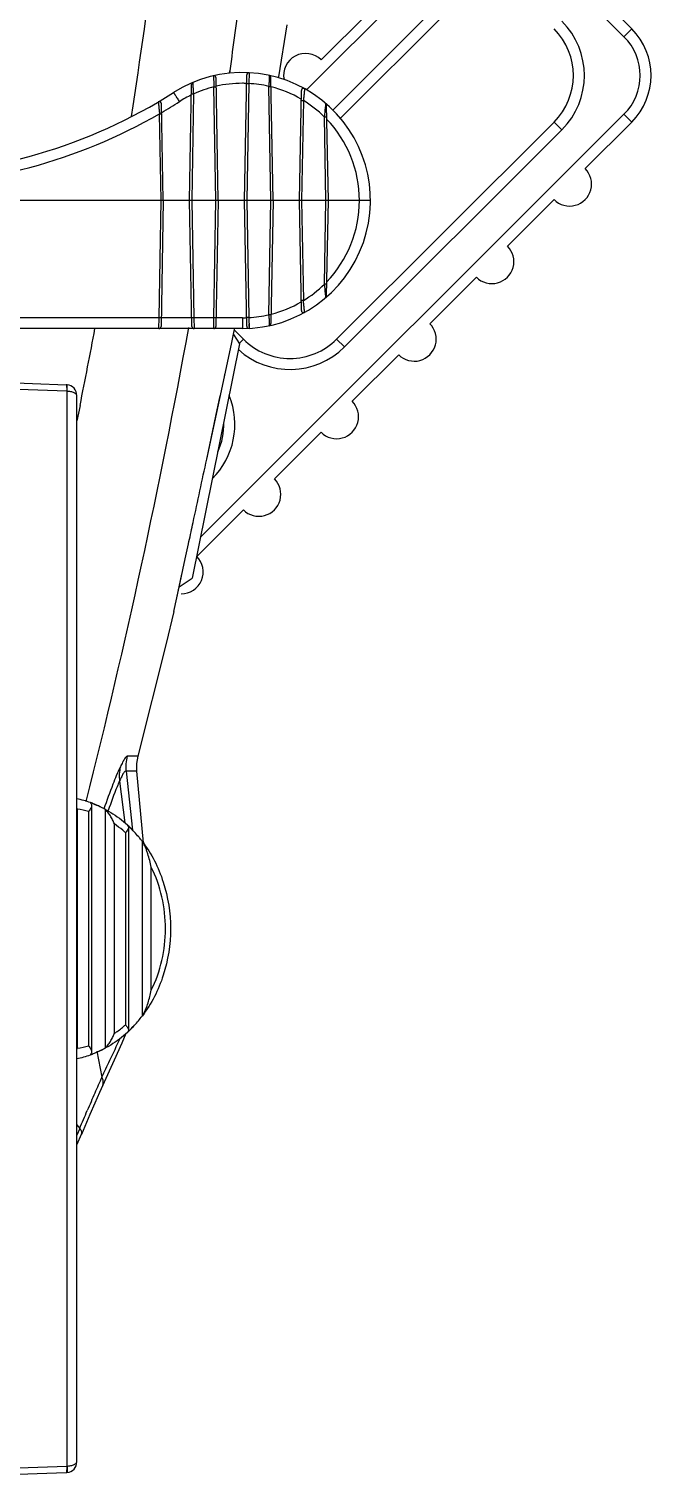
# Model space of a CAD drawing. Header units: millimetres. Extents: x -73584 to -37571, y -61249 to -50748.
# Drawn here: x -48244.1 to -48215.8, y -55277.6 to -55211.7 of the extents above; entities that cross this region are included whole.
import ezdxf

# ---------------------------------------------------------------- set-up
doc = ezdxf.new("R2010")
doc.units = ezdxf.units.MM
doc.header["$LTSCALE"] = 200
doc.layers.add('DIM', color=3, linetype='Continuous')
doc.layers.add('SOLID_1', color=7, linetype='Continuous')

# ---------------------------------------------------------------- blocks, each defined once
blk = doc.blocks.new('5569')
at = {"color": 7, "linetype": 'Continuous'}
for p, q in [((-46001.672, -55035.073), (-46002.055, -55037.45)), ((-46004.282, -55037.281), (-46004.267, -55037.172)), ((-46004.279, -55037.282), (-46004.264, -55037.173)), ((-46004.202, -55049.622), (-46004.075, -55049.028)), ((-46004.109, -55049.188), (-46003.828, -55049.612)), ((-46004.075, -55049.028), (-46004.049, -55048.905)), ((-46003.828, -55049.612), (-46005.982, -55060.297)), ((-46005.325, -55054.87), (-46004.202, -55049.622)), ((-46004.521, -55051.116), (-46004.496, -55050.998)), ((-46011.092, -55052.417), (-46011.239, -55053.122)), ((-46011.092, -55052.417), (-46011.235, -55053.123)), ((-46006.303, -55059.416), (-46006.155, -55058.73)), ((-46006.155, -55058.73), (-46006.132, -55058.623)), ((-46006.584, -55060.709), (-46006.303, -55059.416)), ((-46006.687, -55061.183), (-46006.455, -55060.116)), ((-46006.58, -55060.694), (-46005.982, -55060.297)), ((-46006.823, -55061.81), (-46006.584, -55060.709)), ((-46008.467, -55068.399), (-46008.944, -55068.406)), ((-46008.465, -55068.399), (-46008.678, -55068.402)), ((-46009.294, -55069.536), (-46009.055, -55071.444)), ((-46008.522, -55069.09), (-46008.997, -55069.091)), ((-46008.997, -55069.09), (-46008.704, -55071.771)), ((-46008.522, -55069.09), (-46008.214, -55072.35)), ((-46009.003, -55081.044), (-46009.194, -55081.478)), ((-46010.333, -55081.846), (-46010.098, -55083.032)), ((-46011.239, -55085.209), (-46011.108, -55085.368)), ((-46011.108, -55085.368), (-46011.239, -55085.672)), ((-46011.108, -55085.368), (-46011.238, -55085.672)), ((-46011.039, -55085.638), (-46011.239, -55086.103)), ((-46011.196, -55086.004), (-46011.239, -55086.103))]:
    blk.add_line(p, q, dxfattribs=at)
for points in [[(-46005.325, -55054.87), (-46004.906, -55052.913), (-46004.707, -55051.985)], [(-46006.823, -55061.81), (-46007.175, -55063.27), (-46008.465, -55068.399)], [(-46008.467, -55068.399), (-46008.524, -55068.74), (-46008.522, -55069.09)], [(-46009.002, -55081.044), (-46009.194, -55081.477), (-46009.542, -55082.253)], [(-46009.541, -55082.252), (-46009.925, -55083.099), (-46010.061, -55083.396)], [(-46010.061, -55083.396), (-46010.212, -55083.73), (-46010.425, -55084.216), (-46010.646, -55084.732), (-46010.878, -55085.278), (-46011.033, -55085.64)]]:
    blk.add_lwpolyline(points, dxfattribs=at)
for centre, radius, start, end in [((-46289.538, -54995.772), 284.133, 351.19563, 352.82078), ((-46293.871, -54996.52), 292.447, 352.0096, 352.69149), ((-46314.474, -54991.574), 309.423, 348.65976, 349.31992), ((-46328.691, -54990.447), 327.797, 345.87098, 349.73282), ((-46006.989, -55068.901), 2.017, 165.79562, 185.40349), ((-46124.685, -55028.071), 127.086, 334.75947, 335.25602), ((-46121.443, -55029.602), 123.501, 334.36546, 334.76044), ((-45972.658, -55100.116), 41.154, 155.47291, 156.58418), ((-45941.097, -55113.845), 75.571, 156.54155, 156.86612), ((-46201.773, -55003.722), 207.411, 336.81863, 337.06182), ((-45856.537, -55149.972), 167.525, 156.86627, 157.01625)]:
    blk.add_arc(centre, radius, start, end, dxfattribs=at)
for points, knots in [([(-46006.132, -55058.623), (-46006.069, -55058.333), (-46005.799, -55057.082), (-46005.531, -55055.831), (-46005.325, -55054.87)], [0, 0, 0, 0, 0.231612, 1, 1, 1, 1]), ([(-46009.991, -55070.79), (-46009.859, -55070.416), (-46009.628, -55069.777), (-46009.375, -55069.147), (-46009.257, -55068.89)], [0, 0, 0, 0, 0.584772, 1, 1, 1, 1]), ([(-46008.944, -55068.405), (-46008.964, -55068.406), (-46009.014, -55068.449), (-46009.079, -55068.542), (-46009.165, -55068.696), (-46009.224, -55068.819), (-46009.257, -55068.89)], [0, 0, 0, 0, 0.105327, 0.301417, 0.598739, 1, 1, 1, 1]), ([(-46009.294, -55069.535), (-46009.332, -55069.621), (-46009.519, -55070.065), (-46009.681, -55070.519), (-46009.808, -55070.885)], [0, 0, 0, 0, 0.195069, 1, 1, 1, 1]), ([(-46008.997, -55069.09), (-46009.013, -55069.083), (-46009.05, -55069.099), (-46009.083, -55069.136), (-46009.137, -55069.21), (-46009.208, -55069.344), (-46009.263, -55069.465), (-46009.293, -55069.535)], [0, 0, 0, 0, 0.095832, 0.175569, 0.282535, 0.582962, 1, 1, 1, 1]), ([(-46010.061, -55083.395), (-46010.048, -55083.369), (-46010.015, -55083.247), (-46010.053, -55083.116), (-46010.098, -55083.032)], [0, 0, 0, 0, 0.231501, 1, 1, 1, 1]), ([(-46011.108, -55085.368), (-46011.073, -55085.41), (-46011.02, -55085.495), (-46011.022, -55085.599), (-46011.038, -55085.638)], [0, 0, 0, 0, 0.562735, 1, 1, 1, 1])]:
    blk.add_open_spline(points, degree=3, knots=knots, dxfattribs=at)
blk.add_open_spline([(-46009.257, -55068.89), (-46009.306, -55069.1), (-46009.319, -55069.321), (-46009.293, -55069.535)], degree=3, dxfattribs=at)
at = {"layer": 'SOLID_1', "color": 7, "linetype": 'Continuous'}
for p, q in [((-45994.105, -55031.374), (-46000.775, -55038.041)), ((-45986.328, -55035.618), (-45990.57, -55031.375)), ((-45990.216, -55031.021), (-45985.974, -55035.265)), ((-46000.117, -55036.676), (-45997.995, -55034.555)), ((-45999.576, -55038.963), (-45994.813, -55034.202)), ((-45994.459, -55034.556), (-45999.238, -55039.332)), ((-45985.974, -55035.265), (-45986.328, -55035.618)), ((-46003.398, -55037.259), (-46003.41, -55037.751)), ((-46006.103, -55043.084), (-46006.011, -55037.792)), ((-46005.024, -55037.403), (-46005.018, -55037.497)), ((-46005.024, -55037.403), (-46005.023, -55037.409)), ((-46004.903, -55043.084), (-46004.994, -55037.901)), ((-46004.803, -55043.084), (-46004.901, -55037.498)), ((-46003.603, -55043.084), (-46003.503, -55037.357)), ((-46003.41, -55037.751), (-46003.503, -55043.084)), ((-46002.403, -55043.084), (-46002.494, -55037.882)), ((-46002.303, -55043.084), (-46002.401, -55037.477)), ((-46005.919, -55038.225), (-46006.003, -55043.084)), ((-46001.103, -55043.084), (-46001.016, -55038.073)), ((-46000.924, -55038.524), (-46001.003, -55043.084)), ((-46007.403, -55043.084), (-46007.472, -55039.127)), ((-46007.303, -55043.084), (-46007.38, -55038.675)), ((-46005.604, -55058.42), (-45986.329, -55039.154)), ((-45999.903, -55043.084), (-45999.97, -55039.268)), ((-45999.88, -55038.724), (-45999.803, -55043.084)), ((-45986.329, -55039.154), (-45985.975, -55039.507)), ((-45999.413, -55049.404), (-45989.511, -55039.507)), ((-45989.157, -55039.86), (-45999.059, -55049.757)), ((-45989.511, -55039.507), (-45989.157, -55039.86)), ((-45985.975, -55039.507), (-45988.097, -55041.628)), ((-45997.871, -55043.084), (-46020.985, -55043.084)), ((-46007.497, -55048.425), (-46007.403, -55043.084)), ((-46007.303, -55043.084), (-46007.404, -55048.818)), ((-46006.003, -55048.818), (-46006.103, -55043.084)), ((-46006.003, -55043.084), (-46005.91, -55048.425)), ((-46004.997, -55048.425), (-46004.903, -55043.084)), ((-46004.803, -55043.084), (-46004.904, -55048.818)), ((-46003.503, -55048.81), (-46003.603, -55043.084)), ((-46003.503, -55043.084), (-46003.41, -55048.417)), ((-46002.494, -55048.286), (-46002.403, -55043.084)), ((-46002.303, -55043.084), (-46002.401, -55048.691)), ((-46001.016, -55048.095), (-46001.103, -55043.084)), ((-46001.003, -55043.084), (-46000.924, -55047.643)), ((-45999.97, -55046.9), (-45999.903, -55043.084)), ((-45999.803, -55043.084), (-45999.88, -55047.444)), ((-45989.512, -55043.042), (-45991.633, -55045.163)), ((-45993.048, -55046.577), (-45995.17, -55048.698)), ((-46007.497, -55048.425), (-46020.051, -55048.425)), ((-46007.503, -55048.916), (-46007.497, -55048.425)), ((-46006.01, -55048.425), (-46007.397, -55048.425)), ((-46004.997, -55048.425), (-46005.91, -55048.425)), ((-46005.91, -55048.425), (-46005.903, -55048.916)), ((-46005.003, -55048.916), (-46004.997, -55048.425)), ((-46003.703, -55048.425), (-46004.897, -55048.425)), ((-46003.703, -55048.425), (-46003.703, -55048.916)), ((-46003.41, -55048.417), (-46003.398, -55048.908)), ((-46003.703, -55048.916), (-46032.924, -55048.916)), ((-46004.067, -55048.991), (-46003.655, -55049.403)), ((-46003.403, -55048.707), (-46003.402, -55048.766)), ((-46003.402, -55048.766), (-46003.398, -55048.908)), ((-46003.655, -55049.403), (-46003.846, -55049.594)), ((-45999.059, -55049.757), (-45999.413, -55049.404)), ((-45996.584, -55050.112), (-45998.706, -55052.232)), ((-46014.806, -55051.368), (-46011.721, -55051.477)), ((-46011.7, -55051.776), (-46014.793, -55051.667)), ((-46011.686, -55051.777), (-46011.686, -55100.755)), ((-46011.239, -55100.554), (-46011.239, -55051.979)), ((-46000.121, -55053.646), (-46002.243, -55055.767)), ((-46003.657, -55057.181), (-46005.779, -55059.302)), ((-46011.208, -55081.718), (-46011.208, -55070.815)), ((-46010.704, -55070.93), (-46010.704, -55081.603)), ((-46010.567, -55070.641), (-46010.567, -55081.892)), ((-46009.944, -55070.826), (-46009.944, -55081.707)), ((-46009.529, -55081.041), (-46009.529, -55071.492)), ((-46008.858, -55071.614), (-46008.85, -55071.621)), ((-46008.858, -55071.614), (-46008.85, -55071.621)), ((-46009.025, -55071.889), (-46009.025, -55080.644)), ((-46008.888, -55071.649), (-46008.888, -55080.884)), ((-46008.265, -55072.281), (-46008.265, -55080.252)), ((-46008.255, -55072.294), (-46008.265, -55072.281)), ((-46007.85, -55079.074), (-46007.85, -55073.459)), ((-46008.265, -55080.252), (-46008.255, -55080.24)), ((-46011.721, -55101.056), (-46014.806, -55101.165)), ((-46014.793, -55100.866), (-46011.7, -55100.756))]:
    blk.add_line(p, q, dxfattribs=at)
for centre, radius, start, end in [((-45991.632, -55037.385), 3, 314.98673, 44.98673), ((-45991.632, -55037.385), 3.5, 314.98673, 44.98673), ((-45988.096, -55037.386), 3, 314.98673, 44.98673), ((-45988.096, -55037.386), 2.5, 314.98673, 44.98673), ((-46000.824, -55037.383), 1, 44.98671, 190.83217), ((-46003.703, -55043.084), 5.833, 270, 122.51005), ((-46003.403, -55037.359), 0.1, 87.00243, 178.99926), ((-46005.911, -55037.793), 0.1, 112.65033, 179.00011), ((-46003.702, -55043.078), 5.336, 104.00752, 114.54167), ((-46005.001, -55037.5), 0.1, 0.99972, 103.08148), ((-46003.702, -55043.086), 5.343, 90.01124, 102.89018), ((-46003.702, -55043.065), 5.322, 87.92968, 90.00983), ((-46003.705, -55043.086), 5.343, 76.90333, 86.83975), ((-46002.501, -55037.479), 0.1, 0.99955, 77.89496), ((-46003.708, -55043.086), 5.344, 59.8398, 75.76715), ((-46000.916, -55038.075), 0.1, 60.90555, 179.0009), ((-46019.703, -55017.979), 23.938, 270, 302.51005), ((-46007.48, -55038.677), 0.1, 1, 120.56369), ((-46019.705, -55017.968), 24.44, 300.30113, 302.50774), ((-46003.7, -55043.081), 5.339, 115.74478, 122.51544), ((-46003.707, -55043.08), 5.338, 45.57128, 58.57841), ((-45999.979, -55038.726), 0.1, 0.99838, 49.48867), ((-46019.704, -55017.969), 24.439, 270.00058, 300.03203), ((-46003.704, -55043.075), 5.333, 359.90783, 44.00977), ((-45988.804, -55042.335), 1, 224.98673, 44.98673), ((-46003.704, -55043.092), 5.333, 315.99053, 0.09172), ((-45992.341, -55045.87), 1, 224.98673, 44.98673), ((-46003.709, -55043.085), 5.342, 301.4261, 314.42421), ((-46003.708, -55043.082), 5.344, 284.23285, 300.1602), ((-45999.979, -55047.442), 0.1, 310.51133, 359.00162), ((-46003.703, -55043.092), 5.333, 270.00016, 272.0759), ((-46003.705, -55043.082), 5.343, 273.16032, 283.09667), ((-46000.916, -55048.093), 0.1, 180.9991, 299.09445), ((-46007.503, -55048.816), 0.1, 270, 359), ((-46005.903, -55048.816), 0.1, 181, 270), ((-46005.003, -55048.816), 0.1, 270, 359), ((-46003.403, -55048.809), 0.1, 181.00093, 272.99919), ((-46002.501, -55048.689), 0.1, 282.10504, 359.00045), ((-45995.877, -55049.405), 1, 224.98673, 44.98673), ((-46001.533, -55047.282), 3.5, 227.83265, 314.98673), ((-46001.533, -55047.282), 3, 224.98673, 314.98673), ((-46011.739, -55051.976), 0.5, 83.98969, 87.98706), ((-46011.707, -55051.976), 0.2, 83.97328, 87.97177), ((-46011.739, -55051.977), 0.501, 359.94545, 83.92991), ((-46007.545, -55053.291), 3.5, 314.98673, 22.13208), ((-45999.413, -55052.939), 1, 224.98673, 44.98673), ((-46007.545, -55053.291), 3, 335.34125, 1.87554), ((-46002.95, -55056.474), 1, 224.98673, 44.98673), ((-46006.486, -55060.009), 1, 270, 44.98673), ((-46012.108, -55074.747), 4.482, 70.52935, 78.80169), ((-46012.673, -55071.672), 1.697, 30.31855, 32.2798), ((-46011.834, -55074.737), 3.972, 73.46358, 80.92042), ((-46012.029, -55074.711), 4.409, 70.2427, 71.289), ((-46012.142, -55074.851), 4.592, 69.45458, 70.56665), ((-46012.076, -55074.83), 4.536, 62.49143, 70.19933), ((-46012.121, -55074.919), 4.636, 61.98937, 62.50683), ((-46012.475, -55075.409), 5.243, 46.35497, 47.54108), ((-46012.557, -55075.486), 5.355, 46.31311, 47.20774), ((-46012.569, -55075.505), 5.377, 42.59418, 46.34014), ((-46012.619, -55075.551), 5.445, 42.58996, 46.19612), ((-46012.682, -55075.609), 5.53, 39.62072, 42.59249), ((-46012.774, -55075.686), 5.65, 37.91042, 39.62493), ((-46012.826, -55075.727), 5.717, 37.06149, 37.91207), ((-46012.636, -55076.965), 5.469, 313.73984, 317.40165), ((-46012.578, -55077.019), 5.389, 314.26336, 317.40399), ((-46012.713, -55076.896), 5.572, 317.41217, 322.97309), ((-46012.485, -55077.113), 5.257, 312.46041, 314.25488), ((-46012.557, -55077.046), 5.356, 312.77535, 313.72724), ((-46012.679, -55080.857), 1.705, 327.72962, 329.68215), ((-46012.115, -55077.76), 4.509, 281.22294, 289.41488), ((-46011.831, -55077.812), 3.955, 279.06382, 286.55218), ((-46012.142, -55077.682), 4.591, 289.40271, 290.54494), ((-46012.032, -55077.816), 4.415, 288.71165, 290.28492), ((-46012.065, -55077.728), 4.509, 290.29618, 297.52211), ((-46012.121, -55077.614), 4.636, 297.4826, 298.01064), ((-46011.739, -55100.556), 0.501, 276.06611, 0.10478), ((-46011.739, -55100.556), 0.5, 272.01162, 276.01031), ((-46011.707, -55100.557), 0.2, 272.02823, 276.02672)]:
    blk.add_arc(centre, radius, start, end, dxfattribs=at)
for points, knots in [([(-46005.919, -55038.225), (-46005.921, -55038.191), (-46005.925, -55038.126), (-46005.93, -55038.032), (-46005.934, -55037.956), (-46005.938, -55037.9), (-46005.94, -55037.862), (-46005.942, -55037.827), (-46005.944, -55037.795), (-46005.946, -55037.768), (-46005.947, -55037.745), (-46005.948, -55037.728), (-46005.949, -55037.718), (-46005.949, -55037.712), (-46005.949, -55037.708), (-46005.95, -55037.704), (-46005.949, -55037.702), (-46005.95, -55037.701), (-46005.95, -55037.701)], [0, 0, 0, 0, 0.18968, 0.372879, 0.543248, 0.621983, 0.695467, 0.762855, 0.823294, 0.87596, 0.920104, 0.954984, 0.968736, 0.979987, 0.988738, 0.994991, 0.998744, 1, 1, 1, 1]), ([(-46005.018, -55037.497), (-46005.016, -55037.524), (-46005.008, -55037.659), (-46005.001, -55037.793), (-46004.994, -55037.901)], [0, 0, 0, 0, 0.197773, 1, 1, 1, 1]), ([(-46004.994, -55037.901), (-46004.982, -55037.901), (-46004.963, -55037.901), (-46004.94, -55037.9), (-46004.924, -55037.9), (-46004.913, -55037.9), (-46004.905, -55037.901), (-46004.901, -55037.901), (-46004.898, -55037.901), (-46004.896, -55037.901), (-46004.895, -55037.901), (-46004.894, -55037.901), (-46004.894, -55037.901)], [0, 0, 0, 0, 0.367904, 0.546859, 0.706725, 0.836241, 0.88764, 0.92934, 0.960942, 0.982834, 0.995612, 1, 1, 1, 1]), ([(-46003.51, -55037.751), (-46003.51, -55037.751), (-46003.509, -55037.751), (-46003.508, -55037.75), (-46003.506, -55037.75), (-46003.503, -55037.75), (-46003.499, -55037.75), (-46003.491, -55037.75), (-46003.48, -55037.75), (-46003.464, -55037.75), (-46003.441, -55037.75), (-46003.423, -55037.75), (-46003.41, -55037.751)], [0, 0, 0, 0, 0.004387, 0.017164, 0.039054, 0.070655, 0.112354, 0.163753, 0.293268, 0.453135, 0.632092, 1, 1, 1, 1]), ([(-46002.48, -55037.381), (-46002.48, -55037.381), (-46002.48, -55037.382), (-46002.481, -55037.384), (-46002.48, -55037.387), (-46002.481, -55037.391), (-46002.481, -55037.397), (-46002.481, -55037.407), (-46002.482, -55037.422), (-46002.482, -55037.443), (-46002.483, -55037.469), (-46002.484, -55037.498), (-46002.485, -55037.531), (-46002.486, -55037.567), (-46002.487, -55037.621), (-46002.489, -55037.694), (-46002.491, -55037.786), (-46002.493, -55037.849), (-46002.494, -55037.882)], [0, 0, 0, 0, 0.001237, 0.004948, 0.011116, 0.019721, 0.030744, 0.044166, 0.078081, 0.120975, 0.172257, 0.231331, 0.297545, 0.370214, 0.448653, 0.620098, 0.806292, 1, 1, 1, 1]), ([(-46002.494, -55037.882), (-46002.482, -55037.881), (-46002.464, -55037.881), (-46002.44, -55037.881), (-46002.425, -55037.881), (-46002.413, -55037.881), (-46002.406, -55037.881), (-46002.402, -55037.881), (-46002.398, -55037.881), (-46002.396, -55037.881), (-46002.395, -55037.881), (-46002.394, -55037.881), (-46002.394, -55037.882)], [0, 0, 0, 0, 0.367904, 0.546859, 0.706725, 0.836241, 0.88764, 0.92934, 0.960942, 0.982834, 0.995612, 1, 1, 1, 1]), ([(-46000.867, -55037.987), (-46000.868, -55037.987), (-46000.867, -55037.989), (-46000.868, -55037.99), (-46000.868, -55037.994), (-46000.869, -55037.999), (-46000.869, -55038.005), (-46000.87, -55038.016), (-46000.872, -55038.033), (-46000.875, -55038.057), (-46000.877, -55038.085), (-46000.881, -55038.118), (-46000.886, -55038.168), (-46000.893, -55038.238), (-46000.902, -55038.328), (-46000.913, -55038.425), (-46000.921, -55038.491), (-46000.924, -55038.524)], [0, 0, 0, 0, 0.001272, 0.005187, 0.011714, 0.020816, 0.032456, 0.046587, 0.082034, 0.126554, 0.17951, 0.240141, 0.307655, 0.460064, 0.63021, 0.812212, 1, 1, 1, 1]), ([(-46007.531, -55038.591), (-46007.531, -55038.591), (-46007.531, -55038.592), (-46007.531, -55038.594), (-46007.53, -55038.597), (-46007.53, -55038.602), (-46007.529, -55038.608), (-46007.528, -55038.619), (-46007.526, -55038.636), (-46007.523, -55038.66), (-46007.52, -55038.689), (-46007.516, -55038.721), (-46007.51, -55038.771), (-46007.503, -55038.841), (-46007.493, -55038.931), (-46007.483, -55039.027), (-46007.476, -55039.093), (-46007.472, -55039.127)], [0, 0, 0, 0, 0.001276, 0.005084, 0.011442, 0.020369, 0.031884, 0.045983, 0.081621, 0.126583, 0.180123, 0.241342, 0.309297, 0.46188, 0.631348, 0.812566, 1, 1, 1, 1]), ([(-46006.838, -55038.165), (-46006.838, -55038.165), (-46006.837, -55038.166), (-46006.836, -55038.167), (-46006.834, -55038.17), (-46006.832, -55038.173), (-46006.829, -55038.177), (-46006.824, -55038.185), (-46006.816, -55038.197), (-46006.804, -55038.214), (-46006.791, -55038.235), (-46006.775, -55038.259), (-46006.75, -55038.297), (-46006.715, -55038.35), (-46006.67, -55038.421), (-46006.621, -55038.498), (-46006.587, -55038.552), (-46006.57, -55038.579)], [0, 0, 0, 0, 0.001291, 0.004928, 0.010935, 0.019302, 0.030011, 0.043047, 0.076001, 0.117827, 0.168108, 0.22642, 0.2922, 0.443461, 0.616255, 0.804331, 1, 1, 1, 1]), ([(-46006.019, -55038.225), (-46006.019, -55038.224), (-46006.018, -55038.224), (-46006.017, -55038.224), (-46006.014, -55038.224), (-46006.011, -55038.224), (-46006.007, -55038.224), (-46006, -55038.224), (-46005.988, -55038.224), (-46005.973, -55038.224), (-46005.949, -55038.224), (-46005.931, -55038.224), (-46005.919, -55038.225)], [0, 0, 0, 0, 0.004388, 0.017166, 0.039058, 0.07066, 0.11236, 0.163759, 0.293275, 0.453141, 0.632096, 1, 1, 1, 1]), ([(-46001.024, -55038.524), (-46001.024, -55038.524), (-46001.023, -55038.524), (-46001.022, -55038.524), (-46001.02, -55038.524), (-46001.016, -55038.524), (-46001.012, -55038.524), (-46001.005, -55038.524), (-46000.994, -55038.524), (-46000.978, -55038.524), (-46000.954, -55038.524), (-46000.936, -55038.524), (-46000.924, -55038.524)], [0, 0, 0, 0, 0.004388, 0.017166, 0.039058, 0.07066, 0.11236, 0.163759, 0.293275, 0.453141, 0.632096, 1, 1, 1, 1]), ([(-45999.915, -55038.65), (-45999.914, -55038.65), (-45999.915, -55038.651), (-45999.914, -55038.652), (-45999.915, -55038.654), (-45999.915, -55038.658), (-45999.915, -55038.662), (-45999.916, -55038.67), (-45999.916, -55038.683), (-45999.918, -55038.701), (-45999.92, -55038.722), (-45999.922, -55038.746), (-45999.924, -55038.764), (-45999.924, -55038.773)], [0, 0, 0, 0, 0.004082, 0.015905, 0.035755, 0.063861, 0.100231, 0.144816, 0.258273, 0.402885, 0.576577, 0.776579, 1, 1, 1, 1]), ([(-46007.472, -55039.127), (-46007.46, -55039.127), (-46007.442, -55039.126), (-46007.418, -55039.126), (-46007.403, -55039.126), (-46007.391, -55039.126), (-46007.384, -55039.126), (-46007.38, -55039.126), (-46007.377, -55039.126), (-46007.374, -55039.126), (-46007.373, -55039.127), (-46007.372, -55039.127), (-46007.372, -55039.127)], [0, 0, 0, 0, 0.367904, 0.546859, 0.706725, 0.836241, 0.88764, 0.92934, 0.960942, 0.982834, 0.995612, 1, 1, 1, 1]), ([(-45999.924, -55038.773), (-45999.928, -55038.808), (-45999.936, -55038.884), (-45999.951, -55039.049), (-45999.962, -55039.179), (-45999.97, -55039.268)], [0, 0, 0, 0, 0.213956, 0.460829, 1, 1, 1, 1]), ([(-45999.97, -55039.268), (-45999.958, -55039.267), (-45999.94, -55039.267), (-45999.916, -55039.267), (-45999.9, -55039.267), (-45999.889, -55039.267), (-45999.882, -55039.267), (-45999.877, -55039.267), (-45999.874, -55039.267), (-45999.872, -55039.267), (-45999.871, -55039.267), (-45999.87, -55039.267), (-45999.87, -55039.268)], [0, 0, 0, 0, 0.367905, 0.546861, 0.706726, 0.836241, 0.887641, 0.929341, 0.960942, 0.982834, 0.995612, 1, 1, 1, 1]), ([(-45999.87, -55046.9), (-45999.87, -55046.9), (-45999.871, -55046.9), (-45999.872, -55046.901), (-45999.874, -55046.901), (-45999.877, -55046.901), (-45999.882, -55046.901), (-45999.889, -55046.901), (-45999.9, -55046.901), (-45999.916, -55046.901), (-45999.94, -55046.901), (-45999.958, -55046.9), (-45999.97, -55046.9)], [0, 0, 0, 0, 0.004388, 0.017166, 0.039058, 0.070659, 0.112359, 0.163759, 0.293274, 0.453139, 0.632095, 1, 1, 1, 1]), ([(-45999.97, -55046.9), (-45999.965, -55046.957), (-45999.955, -55047.066), (-45999.941, -55047.223), (-45999.928, -55047.358), (-45999.92, -55047.439), (-45999.917, -55047.474)], [0, 0, 0, 0, 0.294649, 0.574065, 0.820125, 1, 1, 1, 1]), ([(-46000.924, -55047.643), (-46000.936, -55047.644), (-46000.954, -55047.644), (-46000.978, -55047.644), (-46000.994, -55047.644), (-46001.005, -55047.644), (-46001.012, -55047.644), (-46001.016, -55047.644), (-46001.02, -55047.644), (-46001.022, -55047.644), (-46001.023, -55047.644), (-46001.024, -55047.644), (-46001.024, -55047.643)], [0, 0, 0, 0, 0.367904, 0.546859, 0.706725, 0.836241, 0.88764, 0.92934, 0.960942, 0.982834, 0.995612, 1, 1, 1, 1]), ([(-46000.867, -55048.181), (-46000.867, -55048.18), (-46000.868, -55048.179), (-46000.867, -55048.177), (-46000.868, -55048.174), (-46000.868, -55048.169), (-46000.869, -55048.163), (-46000.87, -55048.152), (-46000.872, -55048.135), (-46000.875, -55048.111), (-46000.878, -55048.083), (-46000.881, -55048.05), (-46000.887, -55047.999), (-46000.894, -55047.929), (-46000.903, -55047.839), (-46000.913, -55047.743), (-46000.92, -55047.677), (-46000.924, -55047.643)], [0, 0, 0, 0, 0.001273, 0.005065, 0.011399, 0.020298, 0.031782, 0.045851, 0.081441, 0.126378, 0.179926, 0.24118, 0.309187, 0.461889, 0.63143, 0.812639, 1, 1, 1, 1]), ([(-45999.917, -55047.474), (-45999.917, -55047.48), (-45999.916, -55047.489), (-45999.915, -55047.5), (-45999.915, -55047.507), (-45999.915, -55047.511), (-45999.914, -55047.515), (-45999.915, -55047.517), (-45999.914, -55047.518), (-45999.915, -55047.518)], [0, 0, 0, 0, 0.438163, 0.610483, 0.750307, 0.858286, 0.935272, 0.982148, 1, 1, 1, 1]), ([(-46007.397, -55048.425), (-46007.397, -55048.425), (-46007.397, -55048.425), (-46007.399, -55048.426), (-46007.401, -55048.426), (-46007.404, -55048.426), (-46007.408, -55048.426), (-46007.416, -55048.426), (-46007.427, -55048.426), (-46007.443, -55048.426), (-46007.466, -55048.426), (-46007.484, -55048.425), (-46007.497, -55048.425)], [0, 0, 0, 0, 0.004388, 0.017166, 0.039058, 0.07066, 0.11236, 0.163759, 0.293275, 0.453141, 0.632096, 1, 1, 1, 1]), ([(-46005.91, -55048.425), (-46005.922, -55048.425), (-46005.941, -55048.426), (-46005.964, -55048.426), (-46005.98, -55048.426), (-46005.991, -55048.426), (-46005.999, -55048.426), (-46006.003, -55048.426), (-46006.006, -55048.426), (-46006.008, -55048.426), (-46006.009, -55048.425), (-46006.01, -55048.425), (-46006.01, -55048.425)], [0, 0, 0, 0, 0.367904, 0.546859, 0.706725, 0.836241, 0.88764, 0.92934, 0.960942, 0.982834, 0.995612, 1, 1, 1, 1]), ([(-46004.897, -55048.425), (-46004.897, -55048.425), (-46004.897, -55048.425), (-46004.899, -55048.426), (-46004.901, -55048.426), (-46004.904, -55048.426), (-46004.908, -55048.426), (-46004.916, -55048.426), (-46004.927, -55048.426), (-46004.943, -55048.426), (-46004.966, -55048.426), (-46004.984, -55048.425), (-46004.997, -55048.425)], [0, 0, 0, 0, 0.004388, 0.017166, 0.039058, 0.07066, 0.11236, 0.163759, 0.293275, 0.453141, 0.632096, 1, 1, 1, 1]), ([(-46003.41, -55048.417), (-46003.423, -55048.417), (-46003.441, -55048.418), (-46003.464, -55048.418), (-46003.48, -55048.418), (-46003.491, -55048.418), (-46003.499, -55048.418), (-46003.503, -55048.418), (-46003.506, -55048.418), (-46003.508, -55048.417), (-46003.509, -55048.417), (-46003.51, -55048.417), (-46003.51, -55048.417)], [0, 0, 0, 0, 0.367909, 0.546866, 0.706733, 0.836248, 0.887647, 0.929346, 0.960947, 0.982837, 0.995614, 1, 1, 1, 1]), ([(-46002.394, -55048.286), (-46002.394, -55048.286), (-46002.395, -55048.286), (-46002.396, -55048.287), (-46002.398, -55048.287), (-46002.402, -55048.287), (-46002.406, -55048.287), (-46002.413, -55048.287), (-46002.425, -55048.287), (-46002.44, -55048.287), (-46002.464, -55048.287), (-46002.482, -55048.286), (-46002.494, -55048.286)], [0, 0, 0, 0, 0.004388, 0.017166, 0.039058, 0.07066, 0.11236, 0.163759, 0.293275, 0.453141, 0.632096, 1, 1, 1, 1]), ([(-46002.494, -55048.286), (-46002.493, -55048.319), (-46002.491, -55048.382), (-46002.489, -55048.474), (-46002.487, -55048.547), (-46002.486, -55048.601), (-46002.485, -55048.637), (-46002.484, -55048.67), (-46002.483, -55048.699), (-46002.482, -55048.725), (-46002.482, -55048.746), (-46002.481, -55048.761), (-46002.481, -55048.771), (-46002.481, -55048.777), (-46002.48, -55048.781), (-46002.481, -55048.784), (-46002.48, -55048.785), (-46002.48, -55048.787), (-46002.48, -55048.787)], [0, 0, 0, 0, 0.193704, 0.379886, 0.551361, 0.629831, 0.702537, 0.768785, 0.827882, 0.87917, 0.922053, 0.955937, 0.969337, 0.980337, 0.988919, 0.995068, 0.998767, 1, 1, 1, 1]), ([(-46011.721, -55051.477), (-46011.72, -55051.477), (-46011.716, -55051.48), (-46011.71, -55051.496), (-46011.704, -55051.532), (-46011.7, -55051.59), (-46011.699, -55051.636), (-46011.699, -55051.661)], [0, 0, 0, 0, 0.025998, 0.075805, 0.271662, 0.591927, 1, 1, 1, 1]), ([(-46011.699, -55051.661), (-46011.698, -55051.69), (-46011.699, -55051.729), (-46011.7, -55051.767), (-46011.7, -55051.776)], [0, 0, 0, 0, 0.755432, 1, 1, 1, 1]), ([(-46011.686, -55051.777), (-46011.683, -55051.741), (-46011.677, -55051.671), (-46011.673, -55051.588), (-46011.674, -55051.532), (-46011.677, -55051.504), (-46011.679, -55051.488), (-46011.684, -55051.479), (-46011.686, -55051.479)], [0, 0, 0, 0, 0.364223, 0.698931, 0.827186, 0.920139, 0.975485, 1, 1, 1, 1]), ([(-46011.239, -55051.978), (-46011.239, -55051.965), (-46011.245, -55051.939), (-46011.27, -55051.904), (-46011.31, -55051.872), (-46011.364, -55051.843), (-46011.431, -55051.818), (-46011.538, -55051.79), (-46011.626, -55051.78), (-46011.686, -55051.777)], [0, 0, 0, 0, 0.070631, 0.149887, 0.246203, 0.362319, 0.498384, 0.652622, 1, 1, 1, 1]), ([(-46010.567, -55070.641), (-46010.567, -55070.663), (-46010.576, -55070.711), (-46010.618, -55070.811), (-46010.667, -55070.882), (-46010.704, -55070.93)], [0, 0, 0, 0, 0.20821, 0.446183, 1, 1, 1, 1]), ([(-46010.615, -55070.535), (-46010.6, -55070.548), (-46010.574, -55070.581), (-46010.567, -55070.621), (-46010.567, -55070.641)], [0, 0, 0, 0, 0.505789, 1, 1, 1, 1]), ([(-46010.531, -55070.552), (-46010.24, -55070.661), (-46009.673, -55070.942), (-46009.17, -55071.326), (-46008.936, -55071.541)], [0, 0, 0, 0, 0.494578, 1, 1, 1, 1]), ([(-46009.529, -55071.492), (-46009.554, -55071.429), (-46009.611, -55071.305), (-46009.71, -55071.125), (-46009.803, -55070.985), (-46009.883, -55070.887), (-46009.923, -55070.844), (-46009.944, -55070.826)], [0, 0, 0, 0, 0.257383, 0.518712, 0.776877, 0.897785, 1, 1, 1, 1]), ([(-46009.025, -55071.889), (-46009.065, -55071.852), (-46009.226, -55071.712), (-46009.396, -55071.582), (-46009.529, -55071.492)], [0, 0, 0, 0, 0.252185, 1, 1, 1, 1]), ([(-46008.92, -55071.56), (-46008.91, -55071.573), (-46008.893, -55071.601), (-46008.888, -55071.633), (-46008.888, -55071.649)], [0, 0, 0, 0, 0.513239, 1, 1, 1, 1]), ([(-46008.888, -55071.649), (-46008.888, -55071.689), (-46008.927, -55071.781), (-46008.988, -55071.851), (-46009.025, -55071.889)], [0, 0, 0, 0, 0.435266, 1, 1, 1, 1]), ([(-46008.255, -55072.294), (-46008.048, -55072.569), (-46007.678, -55073.163), (-46007.139, -55074.474), (-46006.864, -55076.266), (-46007.139, -55078.059), (-46007.678, -55079.37), (-46008.048, -55079.964), (-46008.255, -55080.239)], [0, 0, 0, 0, 0.121908, 0.246506, 0.500002, 0.753498, 0.878094, 1, 1, 1, 1]), ([(-46007.85, -55073.459), (-46007.87, -55073.356), (-46007.916, -55073.151), (-46007.989, -55072.899), (-46008.058, -55072.7), (-46008.115, -55072.555), (-46008.169, -55072.438), (-46008.216, -55072.351), (-46008.241, -55072.312), (-46008.255, -55072.294)], [0, 0, 0, 0, 0.253307, 0.507687, 0.635011, 0.761758, 0.88604, 0.94566, 1, 1, 1, 1]), ([(-46007.85, -55079.074), (-46007.421, -55078.214), (-46006.984, -55076.266), (-46007.421, -55074.318), (-46007.85, -55073.459)], [0, 0, 0, 0, 0.5, 1, 1, 1, 1]), ([(-46008.217, -55080.182), (-46008.193, -55080.142), (-46008.15, -55080.056), (-46008.073, -55079.878), (-46007.992, -55079.646), (-46007.912, -55079.362), (-46007.869, -55079.17), (-46007.85, -55079.074)], [0, 0, 0, 0, 0.119962, 0.244637, 0.496824, 0.748928, 1, 1, 1, 1]), ([(-46008.255, -55080.239), (-46008.252, -55080.235), (-46008.238, -55080.216), (-46008.226, -55080.197), (-46008.217, -55080.182)], [0, 0, 0, 0, 0.233423, 1, 1, 1, 1]), ([(-46009.529, -55081.041), (-46009.485, -55081.012), (-46009.31, -55080.888), (-46009.144, -55080.752), (-46009.025, -55080.644)], [0, 0, 0, 0, 0.247992, 1, 1, 1, 1]), ([(-46009.025, -55080.644), (-46008.988, -55080.682), (-46008.927, -55080.752), (-46008.888, -55080.844), (-46008.888, -55080.884)], [0, 0, 0, 0, 0.564638, 1, 1, 1, 1]), ([(-46008.936, -55080.992), (-46009.17, -55081.207), (-46009.673, -55081.591), (-46010.24, -55081.872), (-46010.531, -55081.981)], [0, 0, 0, 0, 0.505422, 1, 1, 1, 1]), ([(-46009.944, -55081.707), (-46009.923, -55081.689), (-46009.883, -55081.646), (-46009.803, -55081.548), (-46009.71, -55081.407), (-46009.611, -55081.228), (-46009.554, -55081.104), (-46009.529, -55081.041)], [0, 0, 0, 0, 0.102205, 0.223121, 0.481381, 0.742678, 1, 1, 1, 1]), ([(-46008.888, -55080.884), (-46008.888, -55080.9), (-46008.894, -55080.933), (-46008.911, -55080.961), (-46008.921, -55080.975)], [0, 0, 0, 0, 0.486213, 1, 1, 1, 1]), ([(-46010.704, -55081.603), (-46010.667, -55081.651), (-46010.618, -55081.722), (-46010.576, -55081.822), (-46010.567, -55081.87), (-46010.567, -55081.892)], [0, 0, 0, 0, 0.553737, 0.791732, 1, 1, 1, 1]), ([(-46010.567, -55081.892), (-46010.567, -55081.912), (-46010.574, -55081.952), (-46010.6, -55081.985), (-46010.615, -55081.998)], [0, 0, 0, 0, 0.49425, 1, 1, 1, 1]), ([(-46011.686, -55100.755), (-46011.626, -55100.753), (-46011.538, -55100.743), (-46011.431, -55100.715), (-46011.364, -55100.69), (-46011.31, -55100.661), (-46011.27, -55100.629), (-46011.245, -55100.594), (-46011.239, -55100.567), (-46011.239, -55100.555)], [0, 0, 0, 0, 0.347381, 0.501588, 0.637612, 0.75374, 0.850044, 0.929542, 1, 1, 1, 1]), ([(-46011.699, -55100.872), (-46011.699, -55100.897), (-46011.7, -55100.943), (-46011.704, -55101.001), (-46011.71, -55101.037), (-46011.716, -55101.052), (-46011.72, -55101.056), (-46011.721, -55101.056)], [0, 0, 0, 0, 0.408055, 0.728313, 0.92418, 0.973996, 1, 1, 1, 1]), ([(-46011.7, -55100.756), (-46011.7, -55100.766), (-46011.699, -55100.804), (-46011.698, -55100.843), (-46011.699, -55100.872)], [0, 0, 0, 0, 0.244567, 1, 1, 1, 1]), ([(-46011.686, -55100.755), (-46011.683, -55100.792), (-46011.677, -55100.862), (-46011.673, -55100.945), (-46011.674, -55101.001), (-46011.677, -55101.029), (-46011.679, -55101.045), (-46011.684, -55101.054), (-46011.686, -55101.054)], [0, 0, 0, 0, 0.364215, 0.698916, 0.827473, 0.920122, 0.975556, 1, 1, 1, 1])]:
    blk.add_open_spline(points, degree=3, knots=knots, dxfattribs=at)
for points in [[(-46008.936, -55071.541), (-46008.93, -55071.547), (-46008.925, -55071.553), (-46008.92, -55071.56)], [(-46008.921, -55080.975), (-46008.926, -55080.981), (-46008.931, -55080.986), (-46008.936, -55080.992)]]:
    blk.add_open_spline(points, degree=3, dxfattribs=at)
blk = doc.blocks.new('*U670')
at = {"layer": 'DIM', "color": 3}
blk.add_blockref('5569', (46037.067, 54931.016), dxfattribs=at)
blk = doc.blocks.new('*U671')
at = {"layer": 'DIM', "color": 0, "linetype": 'ByBlock', "lineweight": -2, "transparency": 16777216}
blk.add_blockref('*U670', (0, 0), dxfattribs=at)

msp = doc.modelspace()

# ---------------------------------------------------------------- block references
at = {"layer": 'DIM', "color": 3}
msp.add_blockref('*U671', (-48267.725, -55107.458), dxfattribs=at)

doc.saveas('drawing.dxf')
